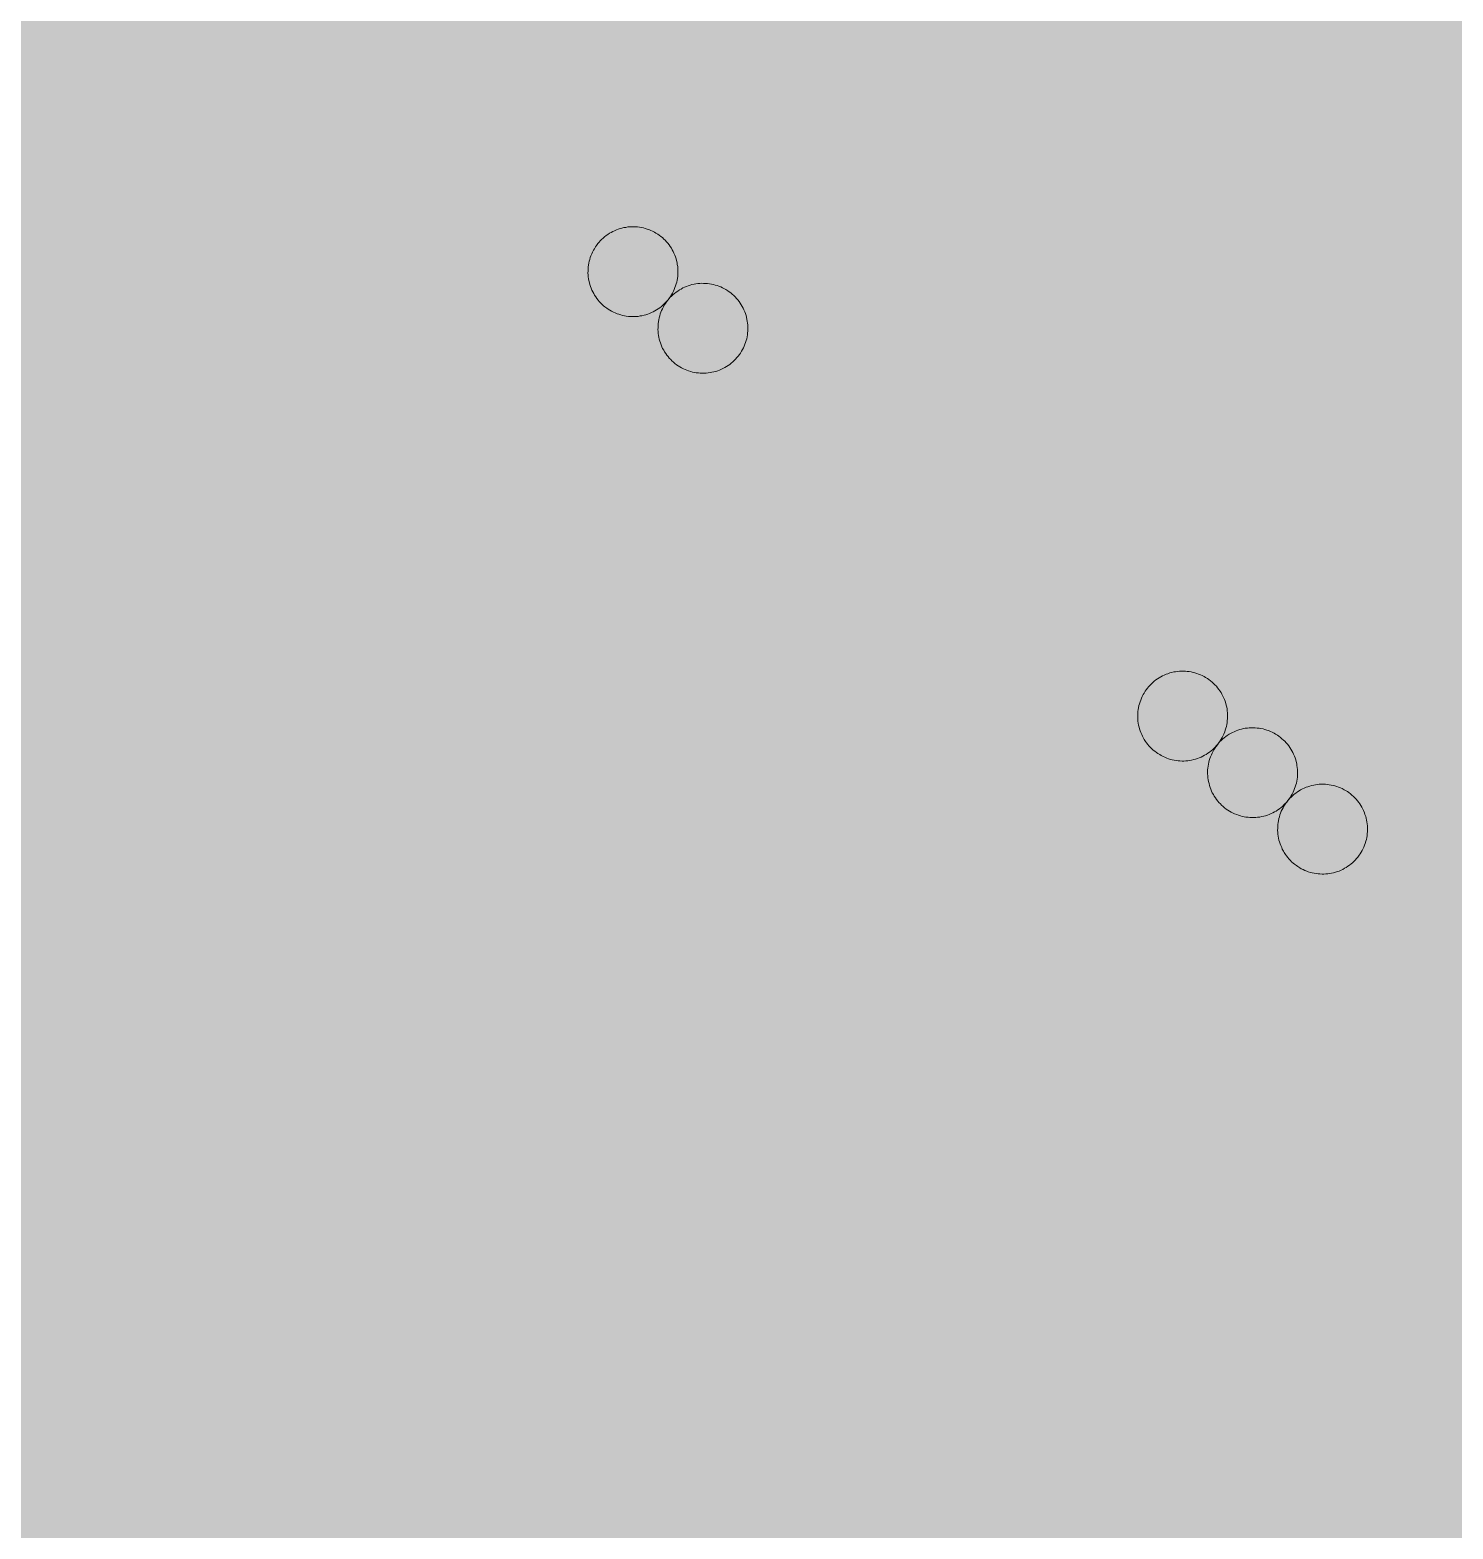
# Model space of a CAD drawing. Header units: millimetres. Extents: x -31757 to 121236, y -27283 to 63658.
# Drawn here: x 51334 to 52441, y 24550 to 25717 of the extents above; entities that cross this region are included whole.
import ezdxf

# ---------------------------------------------------------------- set-up
doc = ezdxf.new("R2010")
doc.units = ezdxf.units.MM
doc.layers.add('02_切断（家具）', color=8, linetype='Continuous', lineweight=18)
doc.layers.add('06_部屋の色', color=8, linetype='Continuous', lineweight=0)

msp = doc.modelspace()

# ---------------------------------------------------------------- hatches: boundary and pattern name
at = {"layer": '02_切断（家具）'}
for points in [[(51826.4, 25555.4), (51827.6, 25554.3), (51828.6, 25553.3), (51829.7, 25552.1), (51830.6, 25551), (51831.7, 25549.7), (51832.4, 25548.6), (51833.4, 25547.2), (51834, 25546), (51834.8, 25544.5), (51835.4, 25543.2), (51836.1, 25541.7), (51836.5, 25540.4), (51837.1, 25538.8), (51837.4, 25537.5), (51837.8, 25535.9), (51838, 25534.5), (51838.3, 25532.9), (51838.4, 25531.5), (51838.5, 25529.8), (51838.5, 25528.4), (51838.5, 25526.8), (51838.3, 25525.4), (51838.1, 25523.7), (51837.9, 25522.4), (51837.6, 25520.7), (51837.2, 25519.4), (51836.7, 25517.8), (51836.2, 25516.5), (51835.6, 25514.9), (51835, 25513.7), (51834.3, 25512.2), (51833.6, 25511), (51832.7, 25509.6), (51831.9, 25508.5), (51830.9, 25507.1), (51830, 25506.1), (51828.9, 25504.8), (51827.9, 25503.8), (51826.7, 25502.7), (51825.6, 25501.8), (51824.3, 25500.8), (51823.2, 25500), (51821.8, 25499.1), (51820.6, 25498.4), (51819.1, 25497.6), (51817.9, 25497), (51816.3, 25496.3), (51815, 25495.9), (51813.5, 25495.3), (51812.1, 25495), (51810.5, 25494.6), (51809.1, 25494.4), (51807.5, 25494.1), (51806.1, 25494), (51804.4, 25493.9), (51803, 25493.9), (51801.4, 25494), (51800, 25494.1), (51798.3, 25494.3), (51797, 25494.6), (51795.4, 25494.9), (51794, 25495.3), (51792.4, 25495.7), (51791.1, 25496.2), (51789.6, 25496.8), (51788.3, 25497.4), (51786.8, 25498.2), (51785.6, 25498.9), (51784.2, 25499.7), (51783.1, 25500.5), (51781.7, 25501.5), (51780.7, 25502.4), (51779.4, 25503.5), (51778.5, 25504.5), (51777.3, 25505.7), (51776.4, 25506.8), (51775.4, 25508.1), (51774.6, 25509.3), (51773.7, 25510.6), (51773, 25511.9), (51772.2, 25513.3), (51771.6, 25514.6), (51771, 25516.1), (51770.5, 25517.4), (51770, 25519), (51769.6, 25520.3), (51769.2, 25521.9), (51769, 25523.3), (51768.7, 25524.9), (51768.6, 25526.3), (51768.5, 25528), (51768.6, 25529.4), (51768.6, 25531), (51768.7, 25532.4), (51768.9, 25534.1), (51769.2, 25535.5), (51769.5, 25537.1), (51769.9, 25538.4), (51770.3, 25540), (51770.8, 25541.3), (51771.4, 25542.9), (51772, 25544.1), (51772.8, 25545.6), (51773.5, 25546.8), (51774.3, 25548.2), (51775.2, 25549.4), (51776.1, 25550.7), (51777.1, 25551.8), (51778.1, 25553), (51779.1, 25554), (51780.3, 25555.1), (51781.4, 25556), (51782.7, 25557), (51783.9, 25557.8), (51785.2, 25558.8), (51786.5, 25559.4), (51787.9, 25560.2), (51789.2, 25560.8), (51790.7, 25561.5), (51792, 25561.9), (51793.6, 25562.5), (51794.9, 25562.8), (51796.5, 25563.2), (51797.9, 25563.4), (51799.6, 25563.7), (51801, 25563.8), (51802.6, 25563.9), (51804, 25563.9), (51805.7, 25563.8), (51807.1, 25563.7), (51808.7, 25563.5), (51810.1, 25563.3), (51811.7, 25562.9), (51813, 25562.6), (51814.6, 25562.1), (51815.9, 25561.6), (51817.5, 25561), (51818.7, 25560.4), (51820.2, 25559.7), (51821.4, 25558.9), (51822.8, 25558.1), (51824, 25557.3), (51825.3, 25556.3), (51826.4, 25555.4)], [(51887.1, 25465.5), (51886.3, 25464.4), (51885.3, 25463.1), (51884.4, 25462), (51883.3, 25460.8), (51882.3, 25459.8), (51881.1, 25458.6), (51880, 25457.8), (51878.8, 25456.7), (51877.6, 25455.9), (51876.2, 25455), (51875, 25454.3), (51873.5, 25453.5), (51872.3, 25453), (51870.8, 25452.3), (51869.4, 25451.8), (51867.9, 25451.3), (51866.5, 25451), (51864.9, 25450.6), (51863.5, 25450.3), (51861.9, 25450.1), (51860.5, 25450), (51858.8, 25449.9), (51857.4, 25449.9), (51855.8, 25449.9), (51854.4, 25450.1), (51852.8, 25450.2), (51851.4, 25450.5), (51849.8, 25450.8), (51848.4, 25451.2), (51846.8, 25451.7), (51845.5, 25452.2), (51844, 25452.8), (51842.7, 25453.4), (51841.2, 25454.1), (51840, 25454.8), (51838.6, 25455.7), (51837.5, 25456.5), (51836.1, 25457.5), (51835.1, 25458.4), (51833.8, 25459.5), (51832.9, 25460.5), (51831.7, 25461.7), (51830.8, 25462.8), (51829.8, 25464), (51829, 25465.2), (51828.1, 25466.6), (51827.4, 25467.8), (51826.6, 25469.2), (51826, 25470.5), (51825.4, 25472), (51824.9, 25473.4), (51824.4, 25474.9), (51824, 25476.3), (51823.6, 25477.9), (51823.4, 25479.3), (51823.2, 25480.9), (51823.1, 25482.3), (51822.9, 25483.9), (51823, 25485.3), (51823, 25487), (51823.1, 25488.4), (51823.3, 25490), (51823.6, 25491.4), (51823.9, 25493), (51824.3, 25494.4), (51824.7, 25496), (51825.2, 25497.3), (51825.8, 25498.8), (51826.4, 25500.1), (51827.2, 25501.6), (51827.9, 25502.8), (51828.7, 25504.2), (51829.6, 25505.3), (51830.5, 25506.7), (51831.5, 25507.7), (51832.5, 25509), (51833.6, 25509.9), (51834.7, 25511.1), (51835.8, 25512), (51837.1, 25513), (51838.3, 25513.8), (51839.6, 25514.7), (51840.9, 25515.4), (51842.3, 25516.2), (51843.6, 25516.8), (51845.1, 25517.4), (51846.4, 25517.9), (51848, 25518.4), (51849.4, 25518.8), (51851, 25519.2), (51852.3, 25519.4), (51854, 25519.6), (51855.4, 25519.7), (51857, 25519.9), (51858.4, 25519.8), (51860.1, 25519.8), (51861.5, 25519.6), (51863.1, 25519.5), (51864.5, 25519.2), (51866.1, 25518.9), (51867.4, 25518.5), (51869, 25518.1), (51870.3, 25517.5), (51871.9, 25517), (51873.1, 25516.3), (51874.6, 25515.6), (51875.8, 25514.9), (51877.2, 25514), (51878.4, 25513.2), (51879.7, 25512.3), (51880.8, 25511.3), (51882, 25510.3), (51883, 25509.2), (51884.1, 25508.1), (51885, 25507), (51886.1, 25505.7), (51886.8, 25504.5), (51887.8, 25503.1), (51888.5, 25501.9), (51889.3, 25500.5), (51889.8, 25499.2), (51890.5, 25497.7), (51891, 25496.4), (51891.5, 25494.8), (51891.8, 25493.4), (51892.2, 25491.8), (51892.4, 25490.5), (51892.7, 25488.8), (51892.8, 25487.4), (51892.9, 25485.8), (51892.9, 25484.4), (51892.9, 25482.7), (51892.7, 25481.3), (51892.5, 25479.7), (51892.3, 25478.3), (51892, 25476.7), (51891.6, 25475.3), (51891.1, 25473.8), (51890.6, 25472.4), (51890, 25470.9), (51889.4, 25469.6), (51888.7, 25468.2), (51888, 25467)], [(52260.3, 25163.7), (52259.5, 25162.6), (52258.5, 25161.2), (52257.6, 25160.2), (52256.5, 25158.9), (52255.6, 25158), (52254.3, 25156.8), (52253.3, 25155.9), (52252, 25154.9), (52250.8, 25154.1), (52249.4, 25153.2), (52248.2, 25152.5), (52246.8, 25151.7), (52245.5, 25151.1), (52244, 25150.4), (52242.7, 25150), (52241.1, 25149.4), (52239.8, 25149.1), (52238.1, 25148.7), (52236.8, 25148.5), (52235.1, 25148.2), (52233.7, 25148.1), (52232.1, 25148), (52230.7, 25148), (52229, 25148.1), (52227.6, 25148.2), (52226, 25148.4), (52224.6, 25148.7), (52223, 25149), (52221.7, 25149.3), (52220.1, 25149.8), (52218.8, 25150.3), (52217.2, 25150.9), (52216, 25151.5), (52214.5, 25152.2), (52213.3, 25153), (52211.8, 25153.8), (52210.7, 25154.6), (52209.4, 25155.6), (52208.3, 25156.5), (52207.1, 25157.6), (52206.1, 25158.6), (52204.9, 25159.8), (52204.1, 25160.9), (52203, 25162.2), (52202.3, 25163.3), (52201.3, 25164.7), (52200.6, 25165.9), (52199.8, 25167.4), (52199.3, 25168.6), (52198.6, 25170.2), (52198.1, 25171.5), (52197.6, 25173.1), (52197.3, 25174.4), (52196.9, 25176), (52196.6, 25177.4), (52196.4, 25179), (52196.3, 25180.4), (52196.2, 25182.1), (52196.2, 25183.5), (52196.2, 25185.1), (52196.4, 25186.5), (52196.5, 25188.2), (52196.8, 25189.5), (52197.1, 25191.2), (52197.5, 25192.5), (52198, 25194.1), (52198.5, 25195.4), (52199.1, 25197), (52199.7, 25198.2), (52200.4, 25199.7), (52201.1, 25200.9), (52202, 25202.3), (52202.8, 25203.4), (52203.8, 25204.8), (52204.7, 25205.8), (52205.8, 25207.1), (52206.8, 25208.1), (52208, 25209.2), (52209, 25210.1), (52210.3, 25211.1), (52211.5, 25211.9), (52212.9, 25212.8), (52214.1, 25213.5), (52215.5, 25214.3), (52216.8, 25214.9), (52218.3, 25215.6), (52219.6, 25216), (52221.2, 25216.6), (52222.6, 25216.9), (52224.2, 25217.3), (52225.5, 25217.5), (52227.2, 25217.8), (52228.6, 25217.9), (52230.2, 25218), (52231.6, 25218), (52233.3, 25217.9), (52234.7, 25217.8), (52236.3, 25217.6), (52237.7, 25217.4), (52239.3, 25217), (52240.7, 25216.7), (52242.3, 25216.2), (52243.5, 25215.7), (52245.1, 25215.1), (52246.3, 25214.5), (52247.9, 25213.8), (52249, 25213.1), (52250.5, 25212.2), (52251.6, 25211.4), (52252.9, 25210.4), (52254, 25209.5), (52255.2, 25208.4), (52256.2, 25207.4), (52257.4, 25206.2), (52258.2, 25205.1), (52259.3, 25203.8), (52260.1, 25202.7), (52261, 25201.3), (52261.7, 25200.1), (52262.5, 25198.6), (52263, 25197.4), (52263.7, 25195.8), (52264.2, 25194.5), (52264.7, 25192.9), (52265, 25191.6), (52265.5, 25190), (52265.7, 25188.6), (52265.9, 25187), (52266, 25185.6), (52266.1, 25183.9), (52266.1, 25182.5), (52266.1, 25180.9), (52265.9, 25179.5), (52265.8, 25177.8), (52265.5, 25176.5), (52265.2, 25174.8), (52264.8, 25173.5), (52264.3, 25171.9), (52263.9, 25170.6), (52263.3, 25169), (52262.6, 25167.8), (52261.9, 25166.3), (52261.2, 25165.1)], [(52314.5, 25158.6), (52315.4, 25157.2), (52316.1, 25156), (52316.9, 25154.6), (52317.4, 25153.3), (52318.1, 25151.8), (52318.6, 25150.5), (52319.1, 25148.9), (52319.5, 25147.6), (52319.9, 25145.9), (52320.1, 25144.6), (52320.3, 25142.9), (52320.4, 25141.5), (52320.6, 25139.9), (52320.5, 25138.5), (52320.5, 25136.8), (52320.4, 25135.5), (52320.2, 25133.8), (52319.9, 25132.4), (52319.6, 25130.8), (52319.2, 25129.5), (52318.8, 25127.9), (52318.3, 25126.6), (52317.7, 25125), (52317.1, 25123.8), (52316.3, 25122.3), (52315.6, 25121.1), (52314.8, 25119.6), (52313.9, 25118.5), (52313, 25117.2), (52312.1, 25116.1), (52311, 25114.9), (52310, 25113.9), (52308.8, 25112.7), (52307.7, 25111.9), (52306.4, 25110.8), (52305.2, 25110.1), (52303.9, 25109.1), (52302.7, 25108.4), (52301.2, 25107.6), (52299.9, 25107.1), (52298.4, 25106.4), (52297.1, 25105.9), (52295.5, 25105.4), (52294.2, 25105.1), (52292.5, 25104.7), (52291.2, 25104.4), (52289.5, 25104.2), (52288.2, 25104.1), (52286.5, 25104), (52285.1, 25104), (52283.4, 25104), (52282.1, 25104.2), (52280.4, 25104.3), (52279, 25104.6), (52277.4, 25104.9), (52276.1, 25105.3), (52274.5, 25105.8), (52273.2, 25106.3), (52271.6, 25106.9), (52270.4, 25107.5), (52268.9, 25108.2), (52267.7, 25108.9), (52266.2, 25109.8), (52265.1, 25110.6), (52263.8, 25111.6), (52262.7, 25112.5), (52261.5, 25113.6), (52260.5, 25114.6), (52259.4, 25115.8), (52258.5, 25116.8), (52257.4, 25118.1), (52256.7, 25119.3), (52255.7, 25120.7), (52255.1, 25121.9), (52254.2, 25123.3), (52253.7, 25124.6), (52253, 25126.1), (52252.6, 25127.4), (52252, 25129), (52251.7, 25130.4), (52251.3, 25132), (52251.1, 25133.3), (52250.8, 25135), (52250.7, 25136.4), (52250.6, 25138), (52250.6, 25139.4), (52250.6, 25141.1), (52250.8, 25142.5), (52250.9, 25144.1), (52251.2, 25145.5), (52251.5, 25147.1), (52251.9, 25148.4), (52252.4, 25150.1), (52252.9, 25151.3), (52253.5, 25152.9), (52254.1, 25154.2), (52254.8, 25155.7), (52255.5, 25156.8), (52256.4, 25158.3), (52257.2, 25159.4), (52258.2, 25160.7), (52259.1, 25161.8), (52260.2, 25163.1), (52261.2, 25164), (52262.4, 25165.2), (52263.4, 25166), (52264.7, 25167.1), (52265.9, 25167.9), (52267.3, 25168.8), (52268.5, 25169.5), (52269.9, 25170.3), (52271.2, 25170.8), (52272.7, 25171.5), (52274, 25172), (52275.6, 25172.5), (52277, 25172.8), (52278.6, 25173.3), (52279.9, 25173.5), (52281.6, 25173.7), (52283, 25173.8), (52284.6, 25173.9), (52286, 25173.9), (52287.7, 25173.9), (52289.1, 25173.7), (52290.7, 25173.6), (52292.1, 25173.3), (52293.7, 25173), (52295.1, 25172.6), (52296.7, 25172.1), (52298, 25171.7), (52299.5, 25171.1), (52300.8, 25170.5), (52302.3, 25169.7), (52303.4, 25169), (52304.9, 25168.1), (52306, 25167.3), (52307.4, 25166.3), (52308.4, 25165.4), (52309.7, 25164.3), (52310.6, 25163.4), (52311.8, 25162.1), (52312.6, 25161.1), (52313.7, 25159.8), (52314.5, 25158.6)], [(52369.2, 25075.7), (52368.4, 25074.6), (52367.4, 25073.2), (52366.5, 25072.2), (52365.4, 25070.9), (52364.4, 25069.9), (52363.2, 25068.8), (52362.2, 25067.9), (52360.9, 25066.9), (52359.7, 25066.1), (52358.3, 25065.1), (52357.1, 25064.5), (52355.7, 25063.7), (52354.4, 25063.1), (52352.9, 25062.4), (52351.6, 25062), (52350, 25061.4), (52348.6, 25061.1), (52347, 25060.7), (52345.7, 25060.5), (52344, 25060.2), (52342.6, 25060.1), (52341, 25060), (52339.6, 25060), (52337.9, 25060.1), (52336.5, 25060.2), (52334.9, 25060.4), (52333.5, 25060.6), (52331.9, 25061), (52330.5, 25061.3), (52328.9, 25061.8), (52327.7, 25062.3), (52326.1, 25062.9), (52324.8, 25063.5), (52323.3, 25064.2), (52322.2, 25064.9), (52320.7, 25065.8), (52319.6, 25066.6), (52318.2, 25067.6), (52317.2, 25068.5), (52315.9, 25069.6), (52315, 25070.6), (52313.8, 25071.8), (52313, 25072.9), (52311.9, 25074.2), (52311.1, 25075.3), (52310.2, 25076.7), (52309.5, 25077.9), (52308.7, 25079.4), (52308.2, 25080.6), (52307.5, 25082.2), (52307, 25083.5), (52306.5, 25085), (52306.1, 25086.4), (52305.7, 25088), (52305.5, 25089.4), (52305.3, 25091), (52305.2, 25092.4), (52305, 25094.1), (52305.1, 25095.4), (52305.1, 25097.1), (52305.2, 25098.5), (52305.4, 25100.2), (52305.7, 25101.5), (52306, 25103.2), (52306.4, 25104.5), (52306.8, 25106.1), (52307.3, 25107.4), (52307.9, 25108.9), (52308.5, 25110.2), (52309.3, 25111.7), (52310, 25112.9), (52310.8, 25114.3), (52311.7, 25115.4), (52312.6, 25116.8), (52313.5, 25117.8), (52314.6, 25119.1), (52315.6, 25120), (52316.8, 25121.2), (52317.9, 25122.1), (52319.2, 25123.1), (52320.4, 25123.9), (52321.7, 25124.8), (52322.9, 25125.5), (52324.4, 25126.3), (52325.7, 25126.9), (52327.2, 25127.6), (52328.5, 25128), (52330.1, 25128.5), (52331.4, 25128.9), (52333.1, 25129.3), (52334.4, 25129.5), (52336.1, 25129.8), (52337.4, 25129.9), (52339.1, 25130), (52340.5, 25130), (52342.2, 25129.9), (52343.5, 25129.8), (52345.2, 25129.6), (52346.6, 25129.3), (52348.2, 25129), (52349.5, 25128.6), (52351.1, 25128.2), (52352.4, 25127.7), (52354, 25127.1), (52355.2, 25126.5), (52356.7, 25125.7), (52357.9, 25125), (52359.4, 25124.2), (52360.5, 25123.4), (52361.8, 25122.4), (52362.9, 25121.5), (52364.1, 25120.4), (52365.1, 25119.4), (52366.2, 25118.2), (52367.1, 25117.1), (52368.2, 25115.8), (52368.9, 25114.7), (52369.9, 25113.3), (52370.5, 25112.1), (52371.4, 25110.6), (52371.9, 25109.4), (52372.6, 25107.8), (52373, 25106.5), (52373.6, 25104.9), (52373.9, 25103.6), (52374.3, 25102), (52374.5, 25100.6), (52374.8, 25099), (52374.9, 25097.6), (52375, 25095.9), (52375, 25094.5), (52375, 25092.9), (52374.8, 25091.5), (52374.7, 25089.8), (52374.4, 25088.5), (52374.1, 25086.8), (52373.7, 25085.5), (52373.2, 25083.9), (52372.7, 25082.6), (52372.1, 25081), (52371.5, 25079.8), (52370.8, 25078.3), (52370.1, 25077.1)]]:
    msp.add_hatch(color=8, dxfattribs=at).paths.add_polyline_path(points)
at = {"layer": '06_部屋の色', "true_color": 0xe9dfcf}
for points in [[(43917.8, 27824.3), (43895.6, 27877), (43874.8, 27931.4), (43855, 27987.2), (43836, 28044.1), (43817.7, 28101.7), (43799.7, 28159.8), (43781.9, 28218.1), (43764, 28276.2), (43745.7, 28334), (43726.9, 28391), (43707.3, 28447), (43686.6, 28501.6), (43664.7, 28554.7), (43643.1, 28608.2), (43623.4, 28664.1), (43605.1, 28721.8), (43587.9, 28780.8), (43571.3, 28840.7), (43554.9, 28900.8), (43538.3, 28960.7), (43521.1, 29019.7), (43502.9, 29077.5), (43483.2, 29133.4), (43461.6, 29186.9), (43437.8, 29237.5), (43411.3, 29284.7), (43381.6, 29327.9), (43348.4, 29366.7), (43311.3, 29400.4), (43272.1, 29431.3), (43232.9, 29462.3), (43229.8, 29464.7), (43333.3, 29595.7), (43625.3, 29963.9), (43722.5, 30085.9), (43918.2, 30331.4), (44212, 30698.3), (44506.6, 31064.4), (44802.1, 31429.9), (45098.4, 31794.7), (45395.5, 32158.8), (45594.6, 32401.6), (45693.5, 32522.2), (45992.3, 32884.9), (46292, 33247), (46592.5, 33608.3), (46893.8, 33968.9), (47195.9, 34328.9), (47498.9, 34688.1), (55441.2, 27973.9), (55153.7, 27633.1), (54867, 27291.5), (54581.1, 26949.3), (54295.9, 26606.4), (54011.6, 26262.9), (53728.1, 25918.7), (53637.4, 25808.2), (53634.2, 25804.3), (53445.3, 25573.9), (53163.4, 25228.4), (52882.2, 24882.3), (52601.9, 24535.5), (52322.3, 24188.1), (52043.6, 23840), (51857.9, 23607), (51765.6, 23491.3), (51488.5, 23141.9), (51212.2, 22791.9), (50973, 22487.4), (50940.2, 22518.9), (50903.7, 22553.3), (50866.7, 22587.2), (50829.1, 22620.3), (50753.2, 22685.5), (50715.2, 22718.1), (50677.2, 22750.7), (50639.1, 22783.2), (50601, 22815.5), (50562.7, 22847.7), (50524.3, 22879.7), (50485.7, 22911.5), (50446.9, 22943.1), (50407.9, 22974.4), (50368.7, 23005.5), (50328.3, 23035), (50286, 23062.1), (50242, 23087), (50196.6, 23110.1), (50150, 23131.7), (50102.4, 23152), (50054.1, 23171.4), (50005.3, 23190.2), (49956.2, 23208.7), (49907.1, 23227.2), (49858.3, 23245.9), (49810, 23265.3), (49762.3, 23285.6), (49715.7, 23307.1), (49670.2, 23330.2), (49626.2, 23355.1), (49583.8, 23382.1), (49543.4, 23411.6), (49505.7, 23444.5), (49471.1, 23481.4), (49439.2, 23521.7), (49409.6, 23565), (49381.9, 23610.7), (49355.8, 23658.5), (49330.9, 23707.7), (49306.7, 23757.9), (49259.3, 23859.4), (49235.2, 23909.8), (49210.4, 23959.2), (49184.5, 24007.1), (49157.1, 24053.1), (49129.3, 24098.7), (49102.3, 24145.4), (49076.1, 24193), (49050.3, 24241.1), (49024.7, 24289.5), (48999.1, 24337.9), (48973.3, 24386), (48947.1, 24433.5), (48920.1, 24480.1), (48892.2, 24525.6), (48863.2, 24569.7), (48832.9, 24612), (48800.9, 24652.2), (48767.2, 24690.2), (48731.4, 24725.6), (48693.3, 24758.1), (48652.8, 24787.5), (48610.1, 24814.1), (48565.4, 24838.1), (48518.9, 24859.8), (48470.7, 24879.4), (48421.2, 24897.2), (48370.4, 24913.5), (48318.6, 24928.5), (48266, 24942.5), (48212.8, 24955.7), (48159.3, 24968.4), (48105.5, 24980.9), (48051.7, 24993.3), (47998.2, 25006.1), (47945.1, 25019.4), (47892.6, 25033.5), (47841, 25048.7), (47790.4, 25065.2), (47739.8, 25081.8), (47688.3, 25097.1), (47636, 25111.4), (47583.1, 25125.1), (47529.9, 25138.3), (47476.6, 25151.3), (47423.4, 25164.4), (47370.5, 25178), (47318, 25192.2), (47266.3, 25207.3), (47215.6, 25223.6), (47166, 25241.4), (47117.8, 25260.9), (47071.2, 25282.5), (47026.4, 25306.4), (46983.6, 25332.8), (46943, 25362.1), (46904.9, 25394.5), (46869.1, 25429.9), (46835.4, 25467.9), (46803.5, 25508.3), (46773.2, 25550.7), (46744.2, 25594.8), (46716.3, 25640.3), (46689.3, 25686.8), (46662.8, 25734), (46636.7, 25781.7), (46610.6, 25829.5), (46584.4, 25877.1), (46557.7, 25924.1), (46530.4, 25970.2), (46502.1, 26015.1), (46472.6, 26058.6), (46441.7, 26100.2), (46409.1, 26139.6), (46374.5, 26176.6), (46338.9, 26212.2), (46303.2, 26247.6), (46267.4, 26283), (46231.5, 26318.3), (46195.5, 26353.4), (46159.3, 26388.3), (46123.1, 26423.1), (46086.6, 26457.6), (46049.9, 26491.9), (46013.1, 26525.9), (45976, 26559.6), (45938.7, 26593.1), (45901.1, 26626.2), (45863.2, 26658.9), (45825.1, 26691.3), (45786.6, 26723.3), (45747.8, 26754.8), (45708.7, 26785.9), (45667.5, 26814.4), (45622.7, 26838.4), (45575, 26858.5), (45524.6, 26875.3), (45472.1, 26889.4), (45418, 26901.4), (45362.7, 26911.9), (45306.6, 26921.4), (45250.2, 26930.5), (45194, 26939.9), (45138.4, 26950), (45083.9, 26961.6), (45031, 26975.2), (44980.1, 26991.3), (44931.7, 27010.6), (44886.3, 27033.7), (44842.5, 27058.9), (44798.9, 27084.3), (44755.3, 27109.8), (44711.9, 27135.5), (44668.7, 27161.4), (44625.7, 27187.5), (44582.8, 27213.9), (44540.2, 27240.5), (44497.7, 27267.5), (44455.6, 27294.7), (44413.7, 27322.3), (44372, 27350.2), (44330.7, 27378.6), (44289.7, 27407.3), (44249, 27436.4), (44208.7, 27466), (44168.7, 27496.1), (44129.1, 27526.6), (44091.3, 27559.4), (44056.4, 27595.9), (44024.2, 27635.9), (43994.5, 27679), (43967, 27725), (43941.5, 27773.5)], [(53004.1, 22695.2), (42315.5, 31207.6), (44203.4, 33542.8), (54766.2, 24875), (53885.2, 23785.1), (53912.4, 23763.1), (53031.5, 22673.4)]]:
    msp.add_hatch(color=8, dxfattribs=at).paths.add_polyline_path(points)

# ---------------------------------------------------------------- linework, layer by layer
at = {"layer": '02_切断（家具）'}
for points in [[(51826.4, 25555.4), (51827.6, 25554.3), (51828.6, 25553.3), (51829.7, 25552.1), (51830.6, 25551), (51831.7, 25549.7), (51832.4, 25548.6), (51833.4, 25547.2), (51834, 25546), (51834.8, 25544.5), (51835.4, 25543.2), (51836.1, 25541.7), (51836.5, 25540.4), (51837.1, 25538.8), (51837.4, 25537.5), (51837.8, 25535.9), (51838, 25534.5), (51838.3, 25532.9), (51838.4, 25531.5), (51838.5, 25529.8), (51838.5, 25528.4), (51838.5, 25526.8), (51838.3, 25525.4), (51838.1, 25523.7), (51837.9, 25522.4), (51837.6, 25520.7), (51837.2, 25519.4), (51836.7, 25517.8), (51836.2, 25516.5), (51835.6, 25514.9), (51835, 25513.7), (51834.3, 25512.2), (51833.6, 25511), (51832.7, 25509.6), (51831.9, 25508.5), (51830.9, 25507.1), (51830, 25506.1), (51828.9, 25504.8), (51827.9, 25503.8), (51826.7, 25502.7), (51825.6, 25501.8), (51824.3, 25500.8), (51823.2, 25500), (51821.8, 25499.1), (51820.6, 25498.4), (51819.1, 25497.6), (51817.9, 25497), (51816.3, 25496.3), (51815, 25495.9), (51813.5, 25495.3), (51812.1, 25495), (51810.5, 25494.6), (51809.1, 25494.4), (51807.5, 25494.1), (51806.1, 25494), (51804.4, 25493.9), (51803, 25493.9), (51801.4, 25494), (51800, 25494.1), (51798.3, 25494.3), (51797, 25494.6), (51795.4, 25494.9), (51794, 25495.3), (51792.4, 25495.7), (51791.1, 25496.2), (51789.6, 25496.8), (51788.3, 25497.4), (51786.8, 25498.2), (51785.6, 25498.9), (51784.2, 25499.7), (51783.1, 25500.5), (51781.7, 25501.5), (51780.7, 25502.4), (51779.4, 25503.5), (51778.5, 25504.5), (51777.3, 25505.7), (51776.4, 25506.8), (51775.4, 25508.1), (51774.6, 25509.3), (51773.7, 25510.6), (51773, 25511.9), (51772.2, 25513.3), (51771.6, 25514.6), (51771, 25516.1), (51770.5, 25517.4), (51770, 25519), (51769.6, 25520.3), (51769.2, 25521.9), (51769, 25523.3), (51768.7, 25524.9), (51768.6, 25526.3), (51768.5, 25528), (51768.6, 25529.4), (51768.6, 25531), (51768.7, 25532.4), (51768.9, 25534.1), (51769.2, 25535.5), (51769.5, 25537.1), (51769.9, 25538.4), (51770.3, 25540), (51770.8, 25541.3), (51771.4, 25542.9), (51772, 25544.1), (51772.8, 25545.6), (51773.5, 25546.8), (51774.3, 25548.2), (51775.2, 25549.4), (51776.1, 25550.7), (51777.1, 25551.8), (51778.1, 25553), (51779.1, 25554), (51780.3, 25555.1), (51781.4, 25556), (51782.7, 25557), (51783.9, 25557.8), (51785.2, 25558.8), (51786.5, 25559.4), (51787.9, 25560.2), (51789.2, 25560.8), (51790.7, 25561.5), (51792, 25561.9), (51793.6, 25562.5), (51794.9, 25562.8), (51796.5, 25563.2), (51797.9, 25563.4), (51799.6, 25563.7), (51801, 25563.8), (51802.6, 25563.9), (51804, 25563.9), (51805.7, 25563.8), (51807.1, 25563.7), (51808.7, 25563.5), (51810.1, 25563.3), (51811.7, 25562.9), (51813, 25562.6), (51814.6, 25562.1), (51815.9, 25561.6), (51817.5, 25561), (51818.7, 25560.4), (51820.2, 25559.7), (51821.4, 25558.9), (51822.8, 25558.1), (51824, 25557.3), (51825.3, 25556.3), (51826.4, 25555.4), (51826.4, 25555.4)], [(51887.1, 25465.5), (51886.3, 25464.4), (51885.3, 25463.1), (51884.4, 25462), (51883.3, 25460.8), (51882.3, 25459.8), (51881.1, 25458.6), (51880, 25457.8), (51878.8, 25456.7), (51877.6, 25455.9), (51876.2, 25455), (51875, 25454.3), (51873.5, 25453.5), (51872.3, 25453), (51870.8, 25452.3), (51869.4, 25451.8), (51867.9, 25451.3), (51866.5, 25451), (51864.9, 25450.6), (51863.5, 25450.3), (51861.9, 25450.1), (51860.5, 25450), (51858.8, 25449.9), (51857.4, 25449.9), (51855.8, 25449.9), (51854.4, 25450.1), (51852.8, 25450.2), (51851.4, 25450.5), (51849.8, 25450.8), (51848.4, 25451.2), (51846.8, 25451.7), (51845.5, 25452.2), (51844, 25452.8), (51842.7, 25453.4), (51841.2, 25454.1), (51840, 25454.8), (51838.6, 25455.7), (51837.5, 25456.5), (51836.1, 25457.5), (51835.1, 25458.4), (51833.8, 25459.5), (51832.9, 25460.5), (51831.7, 25461.7), (51830.8, 25462.8), (51829.8, 25464), (51829, 25465.2), (51828.1, 25466.6), (51827.4, 25467.8), (51826.6, 25469.2), (51826, 25470.5), (51825.4, 25472), (51824.9, 25473.4), (51824.4, 25474.9), (51824, 25476.3), (51823.6, 25477.9), (51823.4, 25479.3), (51823.2, 25480.9), (51823.1, 25482.3), (51822.9, 25483.9), (51823, 25485.3), (51823, 25487), (51823.1, 25488.4), (51823.3, 25490), (51823.6, 25491.4), (51823.9, 25493), (51824.3, 25494.4), (51824.7, 25496), (51825.2, 25497.3), (51825.8, 25498.8), (51826.4, 25500.1), (51827.2, 25501.6), (51827.9, 25502.8), (51828.7, 25504.2), (51829.6, 25505.3), (51830.5, 25506.7), (51831.5, 25507.7), (51832.5, 25509), (51833.6, 25509.9), (51834.7, 25511.1), (51835.8, 25512), (51837.1, 25513), (51838.3, 25513.8), (51839.6, 25514.7), (51840.9, 25515.4), (51842.3, 25516.2), (51843.6, 25516.8), (51845.1, 25517.4), (51846.4, 25517.9), (51848, 25518.4), (51849.4, 25518.8), (51851, 25519.2), (51852.3, 25519.4), (51854, 25519.6), (51855.4, 25519.7), (51857, 25519.9), (51858.4, 25519.8), (51860.1, 25519.8), (51861.5, 25519.6), (51863.1, 25519.5), (51864.5, 25519.2), (51866.1, 25518.9), (51867.4, 25518.5), (51869, 25518.1), (51870.3, 25517.5), (51871.9, 25517), (51873.1, 25516.3), (51874.6, 25515.6), (51875.8, 25514.9), (51877.2, 25514), (51878.4, 25513.2), (51879.7, 25512.3), (51880.8, 25511.3), (51882, 25510.3), (51883, 25509.2), (51884.1, 25508.1), (51885, 25507), (51886.1, 25505.7), (51886.8, 25504.5), (51887.8, 25503.1), (51888.5, 25501.9), (51889.3, 25500.5), (51889.8, 25499.2), (51890.5, 25497.7), (51891, 25496.4), (51891.5, 25494.8), (51891.8, 25493.4), (51892.2, 25491.8), (51892.4, 25490.5), (51892.7, 25488.8), (51892.8, 25487.4), (51892.9, 25485.8), (51892.9, 25484.4), (51892.9, 25482.7), (51892.7, 25481.3), (51892.5, 25479.7), (51892.3, 25478.3), (51892, 25476.7), (51891.6, 25475.3), (51891.1, 25473.8), (51890.6, 25472.4), (51890, 25470.9), (51889.4, 25469.6), (51888.7, 25468.2), (51888, 25467), (51887.1, 25465.5)], [(52260.3, 25163.7), (52259.5, 25162.6), (52258.5, 25161.2), (52257.6, 25160.2), (52256.5, 25158.9), (52255.6, 25158), (52254.3, 25156.8), (52253.3, 25155.9), (52252, 25154.9), (52250.8, 25154.1), (52249.4, 25153.2), (52248.2, 25152.5), (52246.8, 25151.7), (52245.5, 25151.1), (52244, 25150.4), (52242.7, 25150), (52241.1, 25149.4), (52239.8, 25149.1), (52238.1, 25148.7), (52236.8, 25148.5), (52235.1, 25148.2), (52233.7, 25148.1), (52232.1, 25148), (52230.7, 25148), (52229, 25148.1), (52227.6, 25148.2), (52226, 25148.4), (52224.6, 25148.7), (52223, 25149), (52221.7, 25149.3), (52220.1, 25149.8), (52218.8, 25150.3), (52217.2, 25150.9), (52216, 25151.5), (52214.5, 25152.2), (52213.3, 25153), (52211.8, 25153.8), (52210.7, 25154.6), (52209.4, 25155.6), (52208.3, 25156.5), (52207.1, 25157.6), (52206.1, 25158.6), (52204.9, 25159.8), (52204.1, 25160.9), (52203, 25162.2), (52202.3, 25163.3), (52201.3, 25164.7), (52200.6, 25165.9), (52199.8, 25167.4), (52199.3, 25168.6), (52198.6, 25170.2), (52198.1, 25171.5), (52197.6, 25173.1), (52197.3, 25174.4), (52196.9, 25176), (52196.6, 25177.4), (52196.4, 25179), (52196.3, 25180.4), (52196.2, 25182.1), (52196.2, 25183.5), (52196.2, 25185.1), (52196.4, 25186.5), (52196.5, 25188.2), (52196.8, 25189.5), (52197.1, 25191.2), (52197.5, 25192.5), (52198, 25194.1), (52198.5, 25195.4), (52199.1, 25197), (52199.7, 25198.2), (52200.4, 25199.7), (52201.1, 25200.9), (52202, 25202.3), (52202.8, 25203.4), (52203.8, 25204.8), (52204.7, 25205.8), (52205.8, 25207.1), (52206.8, 25208.1), (52208, 25209.2), (52209, 25210.1), (52210.3, 25211.1), (52211.5, 25211.9), (52212.9, 25212.8), (52214.1, 25213.5), (52215.5, 25214.3), (52216.8, 25214.9), (52218.3, 25215.6), (52219.6, 25216), (52221.2, 25216.6), (52222.6, 25216.9), (52224.2, 25217.3), (52225.5, 25217.5), (52227.2, 25217.8), (52228.6, 25217.9), (52230.2, 25218), (52231.6, 25218), (52233.3, 25217.9), (52234.7, 25217.8), (52236.3, 25217.6), (52237.7, 25217.4), (52239.3, 25217), (52240.7, 25216.7), (52242.3, 25216.2), (52243.5, 25215.7), (52245.1, 25215.1), (52246.3, 25214.5), (52247.9, 25213.8), (52249, 25213.1), (52250.5, 25212.2), (52251.6, 25211.4), (52252.9, 25210.4), (52254, 25209.5), (52255.2, 25208.4), (52256.2, 25207.4), (52257.4, 25206.2), (52258.2, 25205.1), (52259.3, 25203.8), (52260.1, 25202.7), (52261, 25201.3), (52261.7, 25200.1), (52262.5, 25198.6), (52263, 25197.4), (52263.7, 25195.8), (52264.2, 25194.5), (52264.7, 25192.9), (52265, 25191.6), (52265.5, 25190), (52265.7, 25188.6), (52265.9, 25187), (52266, 25185.6), (52266.1, 25183.9), (52266.1, 25182.5), (52266.1, 25180.9), (52265.9, 25179.5), (52265.8, 25177.8), (52265.5, 25176.5), (52265.2, 25174.8), (52264.8, 25173.5), (52264.3, 25171.9), (52263.9, 25170.6), (52263.3, 25169), (52262.6, 25167.8), (52261.9, 25166.3), (52261.2, 25165.1), (52260.3, 25163.7)], [(52314.5, 25158.6), (52315.4, 25157.2), (52316.1, 25156), (52316.9, 25154.6), (52317.4, 25153.3), (52318.1, 25151.8), (52318.6, 25150.5), (52319.1, 25148.9), (52319.5, 25147.6), (52319.9, 25145.9), (52320.1, 25144.6), (52320.3, 25142.9), (52320.4, 25141.5), (52320.6, 25139.9), (52320.5, 25138.5), (52320.5, 25136.8), (52320.4, 25135.5), (52320.2, 25133.8), (52319.9, 25132.4), (52319.6, 25130.8), (52319.2, 25129.5), (52318.8, 25127.9), (52318.3, 25126.6), (52317.7, 25125), (52317.1, 25123.8), (52316.3, 25122.3), (52315.6, 25121.1), (52314.8, 25119.6), (52313.9, 25118.5), (52313, 25117.2), (52312.1, 25116.1), (52311, 25114.9), (52310, 25113.9), (52308.8, 25112.7), (52307.7, 25111.9), (52306.4, 25110.8), (52305.2, 25110.1), (52303.9, 25109.1), (52302.7, 25108.4), (52301.2, 25107.6), (52299.9, 25107.1), (52298.4, 25106.4), (52297.1, 25105.9), (52295.5, 25105.4), (52294.2, 25105.1), (52292.5, 25104.7), (52291.2, 25104.4), (52289.5, 25104.2), (52288.2, 25104.1), (52286.5, 25104), (52285.1, 25104), (52283.4, 25104), (52282.1, 25104.2), (52280.4, 25104.3), (52279, 25104.6), (52277.4, 25104.9), (52276.1, 25105.3), (52274.5, 25105.8), (52273.2, 25106.3), (52271.6, 25106.9), (52270.4, 25107.5), (52268.9, 25108.2), (52267.7, 25108.9), (52266.2, 25109.8), (52265.1, 25110.6), (52263.8, 25111.6), (52262.7, 25112.5), (52261.5, 25113.6), (52260.5, 25114.6), (52259.4, 25115.8), (52258.5, 25116.8), (52257.4, 25118.1), (52256.7, 25119.3), (52255.7, 25120.7), (52255.1, 25121.9), (52254.2, 25123.3), (52253.7, 25124.6), (52253, 25126.1), (52252.6, 25127.4), (52252, 25129), (52251.7, 25130.4), (52251.3, 25132), (52251.1, 25133.3), (52250.8, 25135), (52250.7, 25136.4), (52250.6, 25138), (52250.6, 25139.4), (52250.6, 25141.1), (52250.8, 25142.5), (52250.9, 25144.1), (52251.2, 25145.5), (52251.5, 25147.1), (52251.9, 25148.4), (52252.4, 25150.1), (52252.9, 25151.3), (52253.5, 25152.9), (52254.1, 25154.2), (52254.8, 25155.7), (52255.5, 25156.8), (52256.4, 25158.3), (52257.2, 25159.4), (52258.2, 25160.7), (52259.1, 25161.8), (52260.2, 25163.1), (52261.2, 25164), (52262.4, 25165.2), (52263.4, 25166), (52264.7, 25167.1), (52265.9, 25167.9), (52267.3, 25168.8), (52268.5, 25169.5), (52269.9, 25170.3), (52271.2, 25170.8), (52272.7, 25171.5), (52274, 25172), (52275.6, 25172.5), (52277, 25172.8), (52278.6, 25173.3), (52279.9, 25173.5), (52281.6, 25173.7), (52283, 25173.8), (52284.6, 25173.9), (52286, 25173.9), (52287.7, 25173.9), (52289.1, 25173.7), (52290.7, 25173.6), (52292.1, 25173.3), (52293.7, 25173), (52295.1, 25172.6), (52296.7, 25172.1), (52298, 25171.7), (52299.5, 25171.1), (52300.8, 25170.5), (52302.3, 25169.7), (52303.4, 25169), (52304.9, 25168.1), (52306, 25167.3), (52307.4, 25166.3), (52308.4, 25165.4), (52309.7, 25164.3), (52310.6, 25163.4), (52311.8, 25162.1), (52312.6, 25161.1), (52313.7, 25159.8), (52314.5, 25158.6), (52314.5, 25158.6)], [(52369.2, 25075.7), (52368.4, 25074.6), (52367.4, 25073.2), (52366.5, 25072.2), (52365.4, 25070.9), (52364.4, 25069.9), (52363.2, 25068.8), (52362.2, 25067.9), (52360.9, 25066.9), (52359.7, 25066.1), (52358.3, 25065.1), (52357.1, 25064.5), (52355.7, 25063.7), (52354.4, 25063.1), (52352.9, 25062.4), (52351.6, 25062), (52350, 25061.4), (52348.6, 25061.1), (52347, 25060.7), (52345.7, 25060.5), (52344, 25060.2), (52342.6, 25060.1), (52341, 25060), (52339.6, 25060), (52337.9, 25060.1), (52336.5, 25060.2), (52334.9, 25060.4), (52333.5, 25060.6), (52331.9, 25061), (52330.5, 25061.3), (52328.9, 25061.8), (52327.7, 25062.3), (52326.1, 25062.9), (52324.8, 25063.5), (52323.3, 25064.2), (52322.2, 25064.9), (52320.7, 25065.8), (52319.6, 25066.6), (52318.2, 25067.6), (52317.2, 25068.5), (52315.9, 25069.6), (52315, 25070.6), (52313.8, 25071.8), (52313, 25072.9), (52311.9, 25074.2), (52311.1, 25075.3), (52310.2, 25076.7), (52309.5, 25077.9), (52308.7, 25079.4), (52308.2, 25080.6), (52307.5, 25082.2), (52307, 25083.5), (52306.5, 25085), (52306.1, 25086.4), (52305.7, 25088), (52305.5, 25089.4), (52305.3, 25091), (52305.2, 25092.4), (52305, 25094.1), (52305.1, 25095.4), (52305.1, 25097.1), (52305.2, 25098.5), (52305.4, 25100.2), (52305.7, 25101.5), (52306, 25103.2), (52306.4, 25104.5), (52306.8, 25106.1), (52307.3, 25107.4), (52307.9, 25108.9), (52308.5, 25110.2), (52309.3, 25111.7), (52310, 25112.9), (52310.8, 25114.3), (52311.7, 25115.4), (52312.6, 25116.8), (52313.5, 25117.8), (52314.6, 25119.1), (52315.6, 25120), (52316.8, 25121.2), (52317.9, 25122.1), (52319.2, 25123.1), (52320.4, 25123.9), (52321.7, 25124.8), (52322.9, 25125.5), (52324.4, 25126.3), (52325.7, 25126.9), (52327.2, 25127.6), (52328.5, 25128), (52330.1, 25128.5), (52331.4, 25128.9), (52333.1, 25129.3), (52334.4, 25129.5), (52336.1, 25129.8), (52337.4, 25129.9), (52339.1, 25130), (52340.5, 25130), (52342.2, 25129.9), (52343.5, 25129.8), (52345.2, 25129.6), (52346.6, 25129.3), (52348.2, 25129), (52349.5, 25128.6), (52351.1, 25128.2), (52352.4, 25127.7), (52354, 25127.1), (52355.2, 25126.5), (52356.7, 25125.7), (52357.9, 25125), (52359.4, 25124.2), (52360.5, 25123.4), (52361.8, 25122.4), (52362.9, 25121.5), (52364.1, 25120.4), (52365.1, 25119.4), (52366.2, 25118.2), (52367.1, 25117.1), (52368.2, 25115.8), (52368.9, 25114.7), (52369.9, 25113.3), (52370.5, 25112.1), (52371.4, 25110.6), (52371.9, 25109.4), (52372.6, 25107.8), (52373, 25106.5), (52373.6, 25104.9), (52373.9, 25103.6), (52374.3, 25102), (52374.5, 25100.6), (52374.8, 25099), (52374.9, 25097.6), (52375, 25095.9), (52375, 25094.5), (52375, 25092.9), (52374.8, 25091.5), (52374.7, 25089.8), (52374.4, 25088.5), (52374.1, 25086.8), (52373.7, 25085.5), (52373.2, 25083.9), (52372.7, 25082.6), (52372.1, 25081), (52371.5, 25079.8), (52370.8, 25078.3), (52370.1, 25077.1), (52369.2, 25075.7)]]:
    msp.add_lwpolyline(points, dxfattribs=at)

doc.saveas('drawing.dxf')
